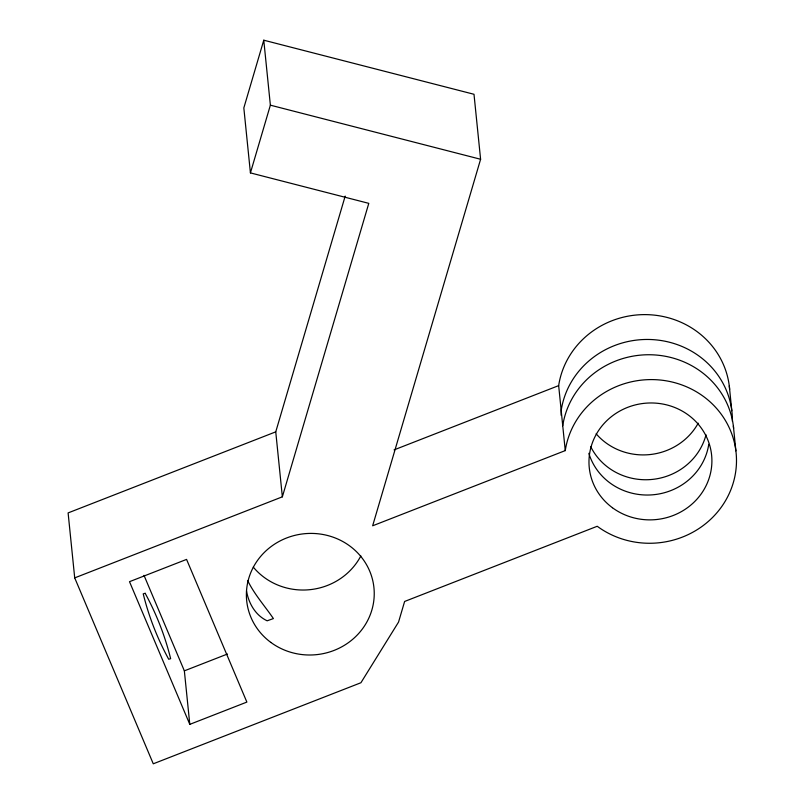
<?xml version="1.0" encoding="UTF-8"?>
<svg xmlns="http://www.w3.org/2000/svg" width="804" height="804" viewBox="0 0 804 804"><rect width="100%" height="100%" fill="white"/><g stroke="black" fill="none" stroke-linecap="round" stroke-linejoin="round"><path stroke-width="1.21" d="M561.122 415.226L561.182 410.472A86.098 81.797 -5.8 0 1 653.019 339.64A86.098 81.797 -5.8 0 1 732.414 421.437M263.772 40.2L243.833 107.927L250.426 172.9L368.785 203.352L282.355 496.832L74.712 577.885L153.273 763.8L360.926 682.737L398.543 622.085L404.623 601.462L597.231 526.268A86.098 81.797 -5.8 0 0 726.293 499.334A86.098 81.797 -5.8 0 0 677.3 383.418A86.098 81.797 -5.8 0 0 565.262 450.602L372.644 525.796L480.601 159.262L473.998 94.279L263.772 40.2L270.375 105.173L250.426 172.9M282.355 496.832L275.752 431.848L345.187 196.106M275.752 431.848L68.109 512.912L74.712 577.885M394.06 449.888L558.659 385.629A86.098 81.797 -5.8 0 1 646.738 314.635A86.098 81.797 -5.8 0 1 729.65 389.437M189.794 724.364L129.504 581.684L186.568 559.403L246.868 702.083L189.794 724.364L184.357 670.848L227.452 654.024M270.375 105.173L480.601 159.262M247.763 580.769C254.556 594.608 264.787 605.945 273.4 618.577L267.149 620.809C255.411 615.311 248.667 603.332 246.506 590.96M144.006 575.352L184.357 670.848M729.288 385.91L731.811 410.754M733.369 426.04L735.891 450.883M558.659 385.629L565.262 450.602M708.756 444.31A61.496 58.421 -5.8 0 1 652.134 494.852A61.496 58.421 -5.8 0 1 588.84 453.325M698.224 423.165A61.496 58.421 -5.8 0 1 596.136 433.788M562.74 425.758A86.098 81.797 -5.8 0 1 650.195 354.755A86.098 81.797 -5.8 0 1 733.63 428.381M706.023 434.793A61.496 58.421 -5.8 0 1 652.416 479.405A61.496 58.421 -5.8 0 1 590.769 446.783M360.855 555.926A63.958 60.762 -5.8 0 1 253.3 567.111M145.162 593.292L143.223 593.844C148.8 616.598 157.483 638.677 168.699 659.24L170.639 658.697C165.061 635.934 156.378 613.854 145.162 593.292M612.437 507.736A61.496 58.421 -5.8 0 0 711.279 469.154A61.496 58.421 -5.8 0 0 627.602 407.377A61.496 58.421 -5.8 0 0 612.437 507.736M270.787 642.376A63.958 60.762 -5.8 0 0 373.589 602.246A63.958 60.762 -5.8 0 0 286.556 537.997A63.958 60.762 -5.8 0 0 270.787 642.376"/></g></svg>
